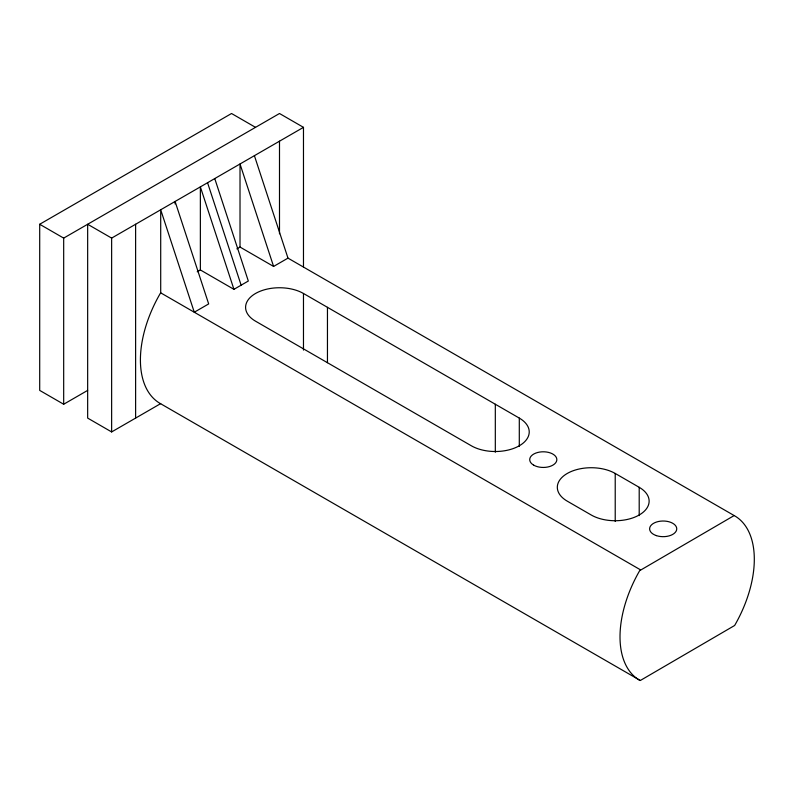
<?xml version="1.0" encoding="UTF-8"?>
<svg xmlns="http://www.w3.org/2000/svg" width="794" height="794" viewBox="0 0 794 794"><rect width="100%" height="100%" fill="white"/><g stroke="black" fill="none" stroke-linecap="round" stroke-linejoin="round"><path stroke-width="1.19" d="M175.097 203.949L175.097 201.468L208.673 303.923L194.282 312.231L160.706 209.775L160.706 292.847L160.08 293.76A94.952 54.826 -60 0 0 160.08 403.412L640.311 680.498L734.639 625.483A94.952 54.826 -60 0 0 734.639 515.832L287.984 258.129L254.408 155.684M734.003 515.643L639.676 570.658A94.952 54.826 -60 0 0 639.676 680.299L640.311 680.498M87.658 390.4L63.679 404.245L39.7 390.4L39.7 224.265L231.54 113.502L255.519 127.348M39.7 224.265L63.679 238.111L279.498 113.502L303.477 127.348L303.477 266.853M160.706 403.6L111.636 431.936L87.658 418.091L87.658 224.265L111.636 238.101L303.477 127.348M197.21 271.776L200.366 269.95L233.932 289.334L248.323 281.026L214.757 178.571M236.86 248.879L240.016 247.053L273.593 266.437L287.984 258.129M519.296 418.091A33.914 19.582 0 0 1 519.296 445.781A33.914 19.582 0 0 1 471.338 445.781L255.519 321.173A33.914 19.582 0 0 1 255.519 293.482A33.914 19.582 0 0 1 303.477 293.482L519.296 418.091L519.296 446.397M639.2 487.308A33.914 19.582 0 0 1 639.2 514.998A33.914 19.582 0 0 1 591.232 514.998L567.253 501.153A33.914 19.582 0 0 1 567.253 473.462A33.914 19.582 0 0 1 615.221 473.462L639.2 487.308L639.2 515.614M160.706 292.847L640.311 569.735M273.593 266.437L240.016 163.981L240.016 247.053M207.562 182.729L241.128 285.175M233.932 289.334L200.366 186.878L200.366 269.95M615.221 473.462L615.221 521.46M495.317 404.245L495.317 452.243M327.456 307.328L327.456 362.709M303.477 293.482L303.477 350.094M279.498 141.193L279.498 233.783M135.615 224.265L135.615 418.091M111.636 238.101L111.636 431.936M63.679 238.111L63.679 404.245M533.687 465.155A13.567 7.831 0 0 0 556.376 461.651A13.567 7.831 0 0 0 539.771 452.054A13.567 7.831 0 0 0 533.687 465.155M656.39 535.622A13.567 7.831 0 0 0 676.746 528.844A13.567 7.831 0 0 0 656.39 522.065A13.567 7.831 0 0 0 656.39 535.622"/></g></svg>
